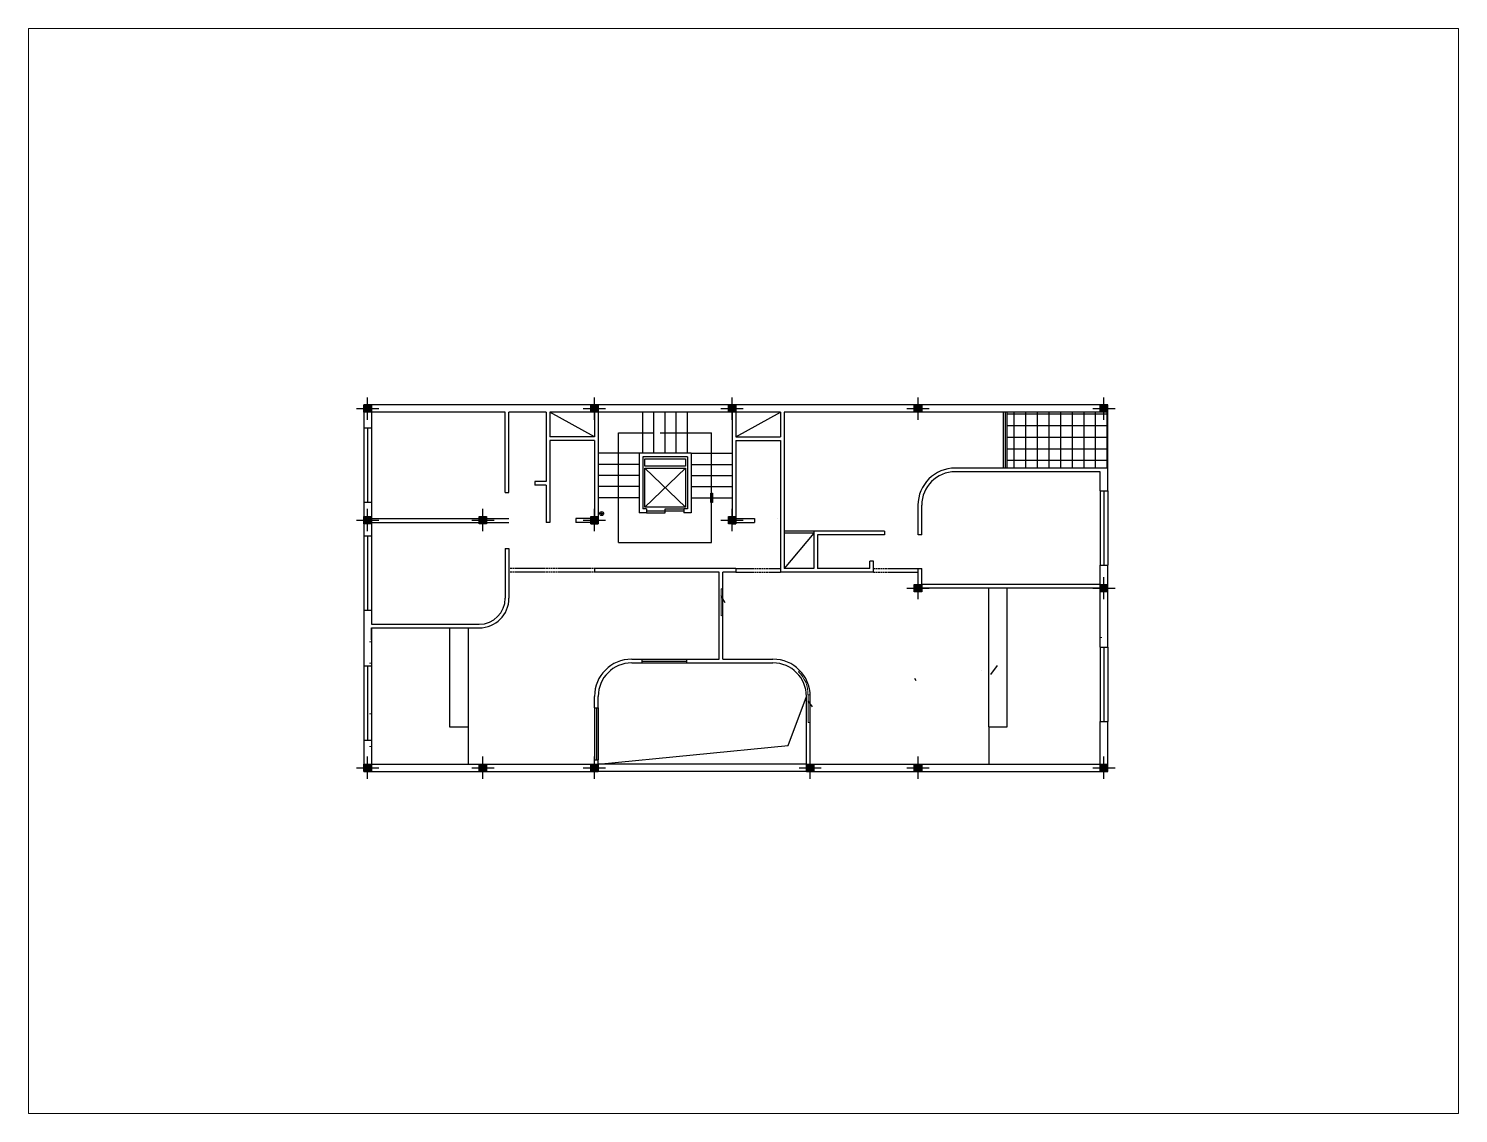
# Paper-space layout 'Layout1' of a CAD drawing. Header units: metres. Extents: x 26 to 231, y 20 to 176.
# The model-space entities are those that its viewports show. They can reach past a viewport. Long polylines and large blocks are cut down to what shows.
import ezdxf
from ezdxf.enums import TextEntityAlignment as Align

# ---------------------------------------------------------------- set-up
doc = ezdxf.new("R2010")
doc.units = ezdxf.units.M
doc.linetypes.add('DASHED', pattern=[0.75, 0.5, -0.25])
for name, color, linetype in [('10', 10, 'Continuous'), ('2', 4, 'Continuous'), ('4', 136, 'Continuous'), ('Acessorios', 4, 'Continuous'), ('ALVENARIA', 7, 'Continuous'), ('CIRCUITOS', 250, 'Continuous'), ('INTERRUPTORES', 1, 'Continuous')]:
    doc.layers.add(name, color=color, linetype=linetype)
doc.layers.add('ELETRODUTOS', color=5, linetype='Continuous', lineweight=20)
doc.styles.add('ROMANS', font='ROMANS.shx', dxfattribs={"width": 0.8, "height": 0.1})

# ---------------------------------------------------------------- blocks, each defined once
blk = doc.blocks.new('st')
at = {"layer": '2'}
h = blk.add_hatch(color=256, dxfattribs=at)
h.paths.add_polyline_path([(0, 10), (0, 0), (10, 0), (10, 10)])
h.paths.add_polyline_path([(-10, 10), (-10, 0), (0, 0), (0, 10)])
h.paths.add_polyline_path([(-10, 0), (-10, -10), (0, -10), (0, 0)])
h.paths.add_polyline_path([(0, 0), (0, -10), (10, -10), (10, 0)])
at = {"layer": '10'}
for p, q in [((-30, 0), (30, 0)), ((0, 30), (0, -30))]:
    blk.add_line(p, q, dxfattribs=at)
at = {"layer": '4'}
blk.add_lwpolyline([(-10, -10), (-10, 10), (10, 10), (10, -10)], close=True, dxfattribs=at)
blk = doc.blocks.new('Ircamp08')
blk.add_line((0, 0.8), (0, 0))
for radius in [1.04, 0.36]:
    blk.add_circle((0, 1.84), radius)
at = {"linetype": 'Continuous'}
for points in [[(-0.36, 1.84), (-0.31, 1.66), (-0.31, 2.02)], [(-0.31, 2.02), (-0.18, 1.53), (-0.18, 2.15)], [(-0.18, 1.53), (-0.31, 2.02), (-0.31, 1.66)], [(-0.18, 2.15), (0, 1.48), (0, 2.2)], [(0, 1.48), (-0.18, 2.15), (-0.18, 1.53)], [(0, 2.2), (0.18, 1.53), (0.18, 2.15)], [(0.18, 1.53), (0, 2.2), (0, 1.48)], [(0.18, 2.15), (0.31, 1.66), (0.31, 2.02)], [(0.31, 1.66), (0.18, 2.15), (0.18, 1.53)], [(0.36, 1.84), (0.31, 2.02), (0.31, 1.66)]]:
    blk.add_solid(points, dxfattribs=at)
at = {"style": 'ROMANS', "flags": 8}
blk.add_attdef('009', text='', height=1.6, dxfattribs=at).set_placement((1.3, 3.14), align=Align.MIDDLE_CENTER)

msp = doc.modelspace()

# ---------------------------------------------------------------- hatches: boundary and pattern name
at = {"layer": 'Acessorios'}
msp.add_hatch(color=256, dxfattribs=at).paths.add_polyline_path([(3516.927, 1277.195), (3516.986, 1277.195), (3516.986, 1276.897), (3516.927, 1276.897)])
at = {"layer": 'ALVENARIA'}
h = msp.add_hatch(dxfattribs=at)
h.set_pattern_fill('NET', color=256, scale=2.978842, angle=90, style=0)
h.set_pattern_definition([(90, (3630.1697, 1403.35803), (-0.3723553, 1e-16), []), (180, (3630.1697, 1403.35803), (-1e-16, -0.3723553), [])])
h.paths.add_polyline_path([(3526.429, 1279.786), (3526.429, 1277.999), (3529.647, 1277.999), (3529.647, 1279.786), (3529.408, 1279.786)])

# ---------------------------------------------------------------- linework, layer by layer
at = {"layer": 'Acessorios'}
for p, q in [((3513.203, 1279), (3511.774, 1279.786)), ((3514.752, 1278.476), (3514.752, 1279.786)), ((3515.11, 1278.476), (3515.11, 1279.786)), ((3515.467, 1278.476), (3515.467, 1279.786)), ((3515.825, 1278.476), (3515.825, 1279.786)), ((3516.182, 1278.476), (3516.182, 1279.786)), ((3517.731, 1279), (3519.161, 1279.786)), ((3526.31, 1277.999), (3526.31, 1279.786)), ((3526.37, 1277.999), (3526.37, 1279.786)), ((3526.429, 1277.999), (3526.429, 1279.786)), ((3505.816, 1279.274), (3505.816, 1276.891)), ((3505.935, 1279.274), (3505.935, 1276.891)), ((3506.054, 1279.274), (3506.054, 1276.891)), ((3513.978, 1275.616), (3513.978, 1279.131)), ((3513.978, 1279.131), (3515.11, 1279.131)), ((3515.311, 1279.131), (3516.957, 1279.131)), ((3516.957, 1275.616), (3516.957, 1279.131)), ((3514.633, 1278.476), (3513.323, 1278.476)), ((3516.301, 1278.476), (3517.612, 1278.476)), ((3514.633, 1278.118), (3513.323, 1278.118)), ((3516.123, 1276.748), (3514.812, 1277.999)), ((3514.812, 1276.748), (3516.123, 1277.999)), ((3516.301, 1278.118), (3517.612, 1278.118)), ((3514.633, 1277.761), (3513.323, 1277.761)), ((3514.633, 1277.403), (3513.323, 1277.403)), ((3516.301, 1277.761), (3517.612, 1277.761)), ((3516.301, 1277.403), (3517.612, 1277.403)), ((3514.633, 1277.046), (3513.323, 1277.046)), ((3516.301, 1277.046), (3517.612, 1277.046)), ((3529.408, 1277.266), (3529.408, 1274.883)), ((3529.527, 1277.266), (3529.527, 1274.883)), ((3529.647, 1277.266), (3529.647, 1274.883)), ((3514.872, 1276.629), (3516.063, 1276.629)), ((3514.872, 1276.569), (3515.467, 1276.569)), ((3515.467, 1276.569), (3515.467, 1276.688)), ((3515.467, 1276.688), (3516.063, 1276.688)), ((3520.233, 1275.973), (3519.28, 1275.973)), ((3505.816, 1275.818), (3505.816, 1273.435)), ((3505.935, 1275.818), (3505.935, 1273.435)), ((3506.054, 1275.818), (3506.054, 1273.435)), ((3513.978, 1275.616), (3516.957, 1275.616)), ((3520.233, 1275.914), (3519.28, 1274.782)), ((3520.233, 1275.914), (3519.28, 1275.914)), ((3525.834, 1269.706), (3525.834, 1274.15)), ((3526.429, 1269.706), (3526.429, 1274.15)), ((3508.556, 1272.875), (3508.556, 1269.706)), ((3509.152, 1272.875), (3509.152, 1269.706)), ((3514.723, 1271.874), (3516.152, 1271.874)), ((3514.723, 1271.815), (3516.152, 1271.815)), ((3529.408, 1272.262), (3529.408, 1269.879)), ((3529.527, 1272.262), (3529.527, 1269.879)), ((3529.647, 1272.262), (3529.647, 1269.879)), ((3505.816, 1271.648), (3505.816, 1269.265)), ((3505.935, 1271.648), (3505.935, 1269.265)), ((3506.054, 1271.648), (3506.054, 1269.265)), ((3514.723, 1271.755), (3516.152, 1271.755)), ((3513.203, 1270.314), (3513.203, 1268.645)), ((3513.263, 1270.314), (3513.263, 1268.645)), ((3513.323, 1270.314), (3513.323, 1268.645)), ((3508.556, 1269.706), (3509.152, 1269.706)), ((3525.834, 1269.706), (3526.429, 1269.706)), ((3519.995, 1268.514), (3513.323, 1268.514)), ((3519.995, 1268.276), (3513.323, 1268.276))]:
    msp.add_line(p, q, dxfattribs=at)
at = {"layer": 'Acessorios', "linetype": 'DASHED'}
for p, q in [((3513.203, 1274.782), (3510.463, 1274.782)), ((3513.203, 1274.663), (3510.463, 1274.663)), ((3517.731, 1274.782), (3519.161, 1274.782)), ((3517.731, 1274.663), (3519.161, 1274.663)), ((3522.14, 1274.782), (3523.57, 1274.782)), ((3522.14, 1274.663), (3523.57, 1274.663))]:
    msp.add_line(p, q, dxfattribs=at)
at = {"layer": 'Acessorios'}
for points in [[(3514.812, 1278.059), (3514.812, 1278.297), (3516.123, 1278.297), (3516.123, 1278.059)], [(3514.812, 1276.748), (3514.812, 1277.999), (3516.123, 1277.999), (3516.123, 1276.748)], [(3516.927, 1277.195), (3516.986, 1277.195), (3516.986, 1276.897), (3516.927, 1276.897)]]:
    msp.add_lwpolyline(points, close=True, dxfattribs=at)
at = {"layer": 'ALVENARIA'}
for p, q in [((3529.647, 1280.025), (3505.816, 1280.025)), ((3505.816, 1280.025), (3505.816, 1279.274)), ((3510.344, 1279.786), (3506.054, 1279.786)), ((3506.054, 1279.786), (3506.054, 1279.274)), ((3510.344, 1277.213), (3510.344, 1279.786)), ((3510.463, 1277.213), (3510.463, 1279.786)), ((3511.654, 1279.786), (3510.463, 1279.786)), ((3511.654, 1279.786), (3511.654, 1277.57)), ((3517.612, 1279.786), (3511.774, 1279.786)), ((3511.774, 1279.786), (3511.774, 1279)), ((3513.203, 1279.786), (3513.203, 1279)), ((3513.323, 1279.786), (3513.323, 1276.212)), ((3517.612, 1279.786), (3517.612, 1276.212)), ((3517.731, 1279.786), (3517.731, 1279)), ((3519.161, 1279.786), (3517.731, 1279.786)), ((3519.161, 1279.786), (3519.161, 1279)), ((3519.28, 1279.786), (3519.28, 1274.782)), ((3529.647, 1279.786), (3519.28, 1279.786)), ((3529.647, 1279.786), (3529.647, 1280.025)), ((3529.647, 1277.999), (3529.647, 1279.786)), ((3506.054, 1279.274), (3505.816, 1279.274)), ((3513.203, 1279), (3511.774, 1279)), ((3513.203, 1278.881), (3511.774, 1278.881)), ((3511.774, 1278.881), (3511.774, 1276.259)), ((3513.203, 1278.881), (3513.203, 1276.45)), ((3517.731, 1279), (3519.161, 1279)), ((3517.731, 1278.881), (3517.731, 1276.212)), ((3517.731, 1278.881), (3519.161, 1278.881)), ((3519.161, 1278.881), (3519.161, 1274.663)), ((3514.633, 1278.476), (3514.633, 1276.569)), ((3516.301, 1278.476), (3514.633, 1278.476)), ((3514.752, 1278.356), (3514.752, 1276.688)), ((3516.182, 1278.356), (3514.752, 1278.356)), ((3516.182, 1278.356), (3516.182, 1276.688)), ((3516.301, 1278.476), (3516.301, 1276.569)), ((3529.647, 1277.999), (3524.761, 1277.999)), ((3529.408, 1277.88), (3524.761, 1277.88)), ((3529.408, 1277.266), (3529.408, 1277.88)), ((3529.647, 1277.266), (3529.647, 1277.999)), ((3511.297, 1277.57), (3511.297, 1277.451)), ((3511.654, 1277.57), (3511.297, 1277.57)), ((3511.654, 1277.451), (3511.297, 1277.451)), ((3511.654, 1277.451), (3511.654, 1276.259)), ((3505.816, 1276.891), (3505.816, 1275.818)), ((3506.054, 1276.891), (3505.816, 1276.891)), ((3506.054, 1276.891), (3506.054, 1276.378)), ((3510.344, 1277.213), (3510.463, 1277.213)), ((3529.408, 1277.266), (3529.647, 1277.266)), ((3513.084, 1276.385), (3513.084, 1276.45)), ((3513.084, 1276.45), (3513.203, 1276.45)), ((3514.872, 1276.569), (3514.633, 1276.569)), ((3514.872, 1276.688), (3514.752, 1276.688)), ((3514.872, 1276.688), (3514.872, 1276.569)), ((3516.063, 1276.688), (3516.063, 1276.569)), ((3516.182, 1276.688), (3516.063, 1276.688)), ((3516.301, 1276.569), (3516.063, 1276.569)), ((3523.57, 1275.854), (3523.57, 1276.807)), ((3523.689, 1275.854), (3523.689, 1276.807)), ((3506.054, 1276.378), (3510.463, 1276.378)), ((3506.054, 1276.259), (3510.463, 1276.259)), ((3506.054, 1276.259), (3506.054, 1275.818)), ((3511.774, 1276.259), (3511.654, 1276.259)), ((3512.608, 1276.378), (3512.608, 1276.259)), ((3513.084, 1276.378), (3512.608, 1276.378)), ((3513.084, 1276.259), (3512.608, 1276.259)), ((3513.084, 1276.259), (3513.084, 1276.212)), ((3513.084, 1276.212), (3513.323, 1276.212)), ((3517.612, 1276.212), (3517.731, 1276.212)), ((3517.731, 1276.378), (3518.327, 1276.378)), ((3517.731, 1276.259), (3518.327, 1276.259)), ((3518.327, 1276.378), (3518.327, 1276.259)), ((3520.233, 1275.973), (3520.233, 1274.782)), ((3522.497, 1275.973), (3520.233, 1275.973)), ((3522.497, 1275.973), (3522.497, 1275.854)), ((3506.054, 1275.818), (3505.816, 1275.818)), ((3520.353, 1275.854), (3520.353, 1274.782)), ((3522.497, 1275.854), (3520.353, 1275.854)), ((3523.689, 1275.854), (3523.57, 1275.854)), ((3510.344, 1275.425), (3510.344, 1273.829)), ((3510.344, 1275.425), (3510.463, 1275.425)), ((3510.463, 1275.425), (3510.463, 1273.829)), ((3522.021, 1274.782), (3522.021, 1275.02)), ((3522.14, 1275.02), (3522.021, 1275.02)), ((3522.14, 1274.663), (3522.14, 1275.02)), ((3517.731, 1274.782), (3513.203, 1274.782)), ((3513.203, 1274.782), (3513.203, 1274.663)), ((3517.195, 1274.663), (3513.203, 1274.663)), ((3517.195, 1271.874), (3517.195, 1274.663)), ((3517.731, 1274.663), (3517.314, 1274.663)), ((3517.314, 1271.874), (3517.314, 1274.663)), ((3517.731, 1274.782), (3517.731, 1274.663)), ((3522.14, 1274.663), (3519.161, 1274.663)), ((3520.233, 1274.782), (3519.28, 1274.782)), ((3522.021, 1274.782), (3520.353, 1274.782)), ((3523.57, 1274.15), (3523.57, 1274.782)), ((3523.57, 1274.782), (3523.689, 1274.782)), ((3523.689, 1274.269), (3523.689, 1274.782)), ((3529.408, 1274.883), (3529.647, 1274.883)), ((3529.408, 1274.269), (3529.408, 1274.883)), ((3529.647, 1272.262), (3529.647, 1274.883)), ((3529.408, 1274.15), (3523.57, 1274.15)), ((3529.408, 1274.269), (3523.689, 1274.269)), ((3529.408, 1272.262), (3529.408, 1274.15)), ((3505.816, 1273.435), (3505.816, 1271.648)), ((3506.054, 1273.435), (3505.816, 1273.435)), ((3506.054, 1273.435), (3506.054, 1272.995)), ((3506.054, 1272.995), (3509.51, 1272.995)), ((3506.054, 1272.875), (3509.51, 1272.875)), ((3506.054, 1272.875), (3506.054, 1271.648)), ((3506.054, 1272.492), (3506.054, 1272.875)), ((3514.395, 1271.874), (3514.723, 1271.874)), ((3514.723, 1271.874), (3514.723, 1271.755)), ((3516.152, 1271.874), (3516.152, 1271.755)), ((3516.152, 1271.874), (3517.195, 1271.874)), ((3517.314, 1271.874), (3518.923, 1271.874)), ((3529.408, 1272.262), (3529.647, 1272.262)), ((3506.054, 1271.648), (3505.816, 1271.648)), ((3514.395, 1271.755), (3514.723, 1271.755)), ((3516.152, 1271.755), (3518.923, 1271.755)), ((3513.203, 1270.314), (3513.203, 1270.683)), ((3513.323, 1270.314), (3513.323, 1270.683)), ((3519.408, 1269.107), (3519.995, 1270.683)), ((3519.995, 1268.276), (3519.995, 1270.683)), ((3520.114, 1268.514), (3520.114, 1270.683)), ((3513.203, 1270.314), (3513.323, 1270.314)), ((3509.152, 1269.706), (3509.152, 1268.514)), ((3525.834, 1269.706), (3525.834, 1268.514)), ((3529.408, 1268.514), (3529.408, 1269.879)), ((3529.408, 1269.879), (3529.647, 1269.879)), ((3529.647, 1268.276), (3529.647, 1269.879)), ((3505.816, 1269.265), (3505.816, 1268.276)), ((3506.054, 1269.265), (3505.816, 1269.265)), ((3506.054, 1269.265), (3506.054, 1268.514)), ((3513.323, 1268.514), (3519.408, 1269.107)), ((3513.203, 1268.514), (3513.203, 1268.645)), ((3513.203, 1268.645), (3513.323, 1268.645)), ((3513.323, 1268.276), (3513.323, 1268.645)), ((3505.816, 1268.514), (3505.816, 1268.276)), ((3505.816, 1268.276), (3513.323, 1268.276)), ((3506.054, 1268.514), (3513.203, 1268.514)), ((3506.054, 1268.514), (3506.829, 1268.514)), ((3519.995, 1268.276), (3529.647, 1268.276)), ((3520.114, 1268.514), (3529.408, 1268.514))]:
    msp.add_line(p, q, dxfattribs=at)
for centre, radius, start, end in [((3524.761, 1276.807), 1.192, 90, 180), ((3524.761, 1276.807), 1.072, 90, 180), ((3509.51, 1273.829), 0.953, 270, 0), ((3509.51, 1273.829), 0.834, 270, 0), ((3514.395, 1270.683), 1.192, 90, 180), ((3518.923, 1270.683), 1.192, 0, 90), ((3514.395, 1270.683), 1.072, 90, 180), ((3518.923, 1270.683), 1.072, 0, 90)]:
    msp.add_arc(centre, radius, start, end, dxfattribs=at)
at = {"layer": 'CIRCUITOS'}
for p, q in [((3519.058, 1276.392), (3519.058, 1276.392)), ((3520.431, 1274.647), (3520.431, 1274.647)), ((3517.394, 1273.678), (3517.26, 1273.901)), ((3525.604, 1271.516), (3525.604, 1271.516)), ((3526.103, 1271.669), (3525.895, 1271.388)), ((3523.452, 1271.268), (3523.504, 1271.195)), ((3520.193, 1270.352), (3520.045, 1270.537))]:
    msp.add_line(p, q, dxfattribs=at)
at = {"layer": 'ELETRODUTOS'}
for p, q in [((3517.26, 1273.268), (3517.26, 1274.126)), ((3517.26, 1274.126), (3517.314, 1274.126)), ((3517.314, 1273.269), (3517.26, 1273.268)), ((3505.998, 1272.43), (3506.054, 1272.43)), ((3529.408, 1272.572), (3529.465, 1272.572)), ((3505.998, 1271.743), (3506.054, 1271.743)), ((3519.779, 1271.511), (3519.739, 1271.474)), ((3520.113, 1270.728), (3520.045, 1270.728)), ((3520.045, 1270.728), (3520.045, 1269.847)), ((3505.998, 1270.123), (3506.054, 1270.123)), ((3520.114, 1269.847), (3520.045, 1269.847)), ((3505.998, 1269.079), (3506.054, 1269.079))]:
    msp.add_line(p, q, dxfattribs=at)
msp.add_arc((3519.046, 1270.754), 0.999, 358.4958, 46.0876, dxfattribs=at)

# ---------------------------------------------------------------- block references
at = {"layer": 'ALVENARIA', "xscale": 0.01191536858363295, "yscale": 0.01191536858363295, "zscale": 0.01191536858363295, "rotation": 89.99999999999999}
for p in [(3505.935, 1279.905), (3513.203, 1279.905), (3517.612, 1279.905), (3523.57, 1279.905), (3529.527, 1279.905), (3505.935, 1276.331), (3509.629, 1276.331), (3513.203, 1276.331), (3517.612, 1276.331), (3523.57, 1274.15), (3529.527, 1274.15), (3505.935, 1268.395), (3509.629, 1268.395), (3513.203, 1268.395), (3520.114, 1268.395), (3523.57, 1268.395), (3529.527, 1268.395)]:
    msp.add_blockref('st', p, dxfattribs=at)
at = {"layer": 'INTERRUPTORES', "xscale": 0.05957684291816474, "yscale": 0.05957684291816474, "zscale": 0.05957684291816474, "rotation": 270}
msp.add_blockref('Ircamp08', (3513.323, 1276.54), dxfattribs=at)

psp = doc.layouts.get("Layout1")

# ---------------------------------------------------------------- viewports
at = {"layer": '0'}
psp.add_viewport(center=(128.5, 97.5), size=(205.6, 156), view_center_point=(3517.978, 1274.7), view_height=34.76202, dxfattribs=at)

doc.saveas('drawing.dxf')
